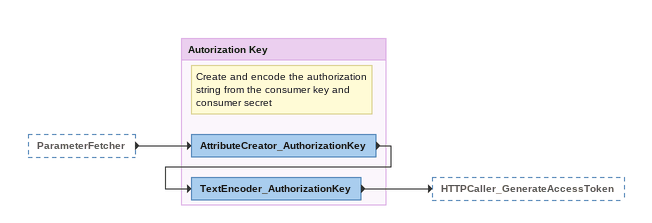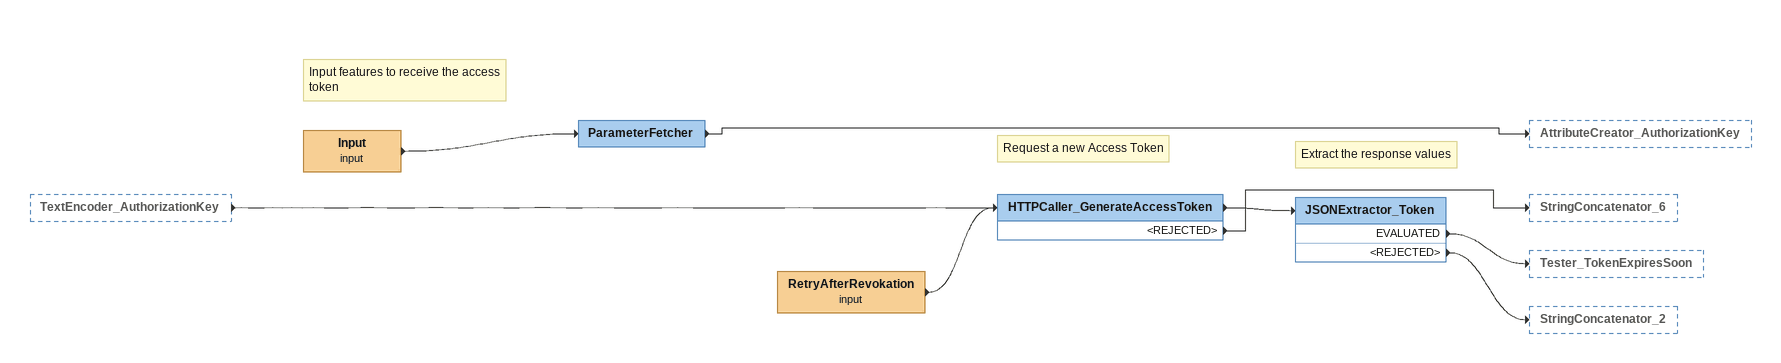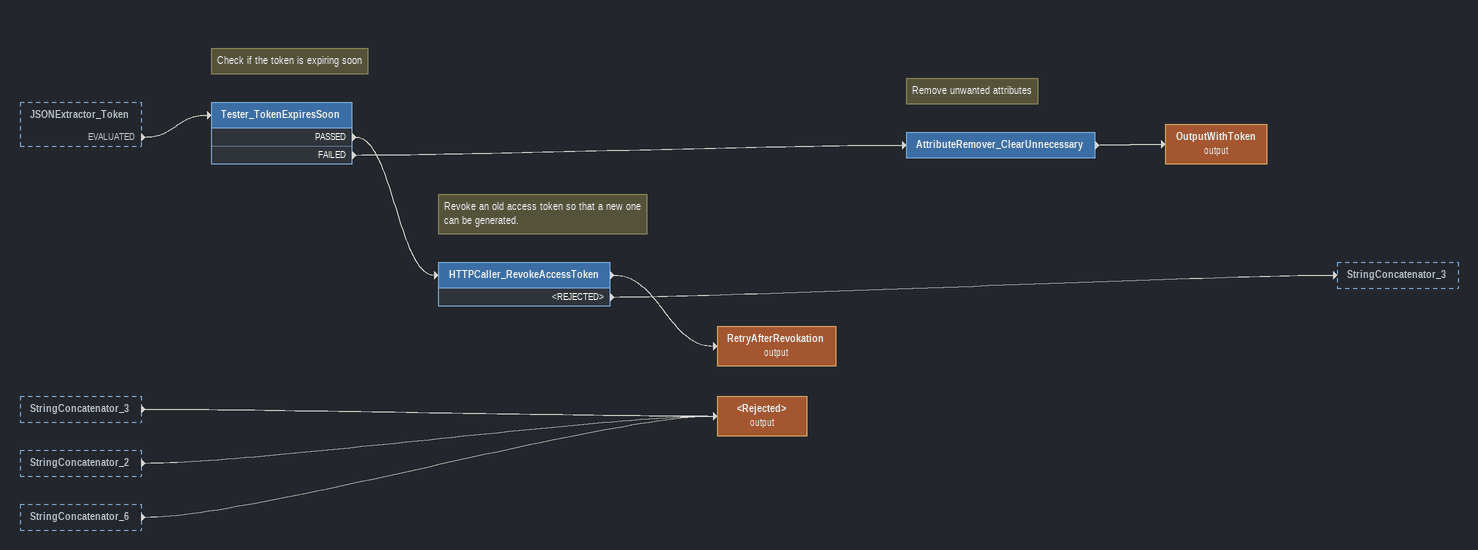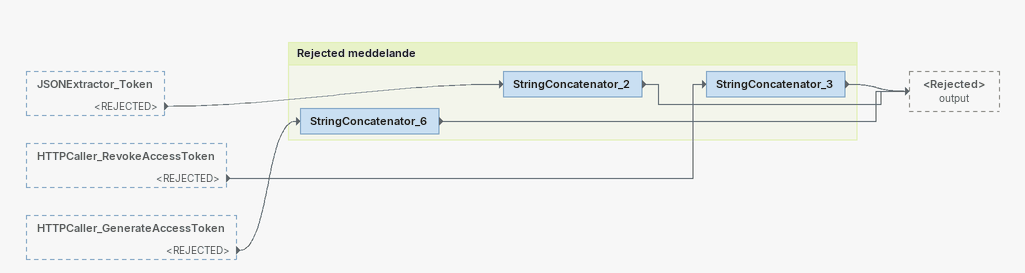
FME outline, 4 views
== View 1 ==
ParameterFetcher [outside]
    -> AttributeCreator_AuthorizationKey

Bookmark: Autorization Key
Note: Create and encode the authorization string from the consumer key and consumer secret
AttributeCreator_AuthorizationKey
    -> TextEncoder_AuthorizationKey
TextEncoder_AuthorizationKey
    -> HTTPCaller_GenerateAccessToken

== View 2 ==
TextEncoder_AuthorizationKey [outside]
    -> HTTPCaller_GenerateAccessToken
Note: Input features to receive the access token
Input (input)
    -> ParameterFetcher
ParameterFetcher
    -> AttributeCreator_AuthorizationKey
RetryAfterRevokation (input)
    -> HTTPCaller_GenerateAccessToken
Note: Request a new Access Token
HTTPCaller_GenerateAccessToken
    -> JSONExtractor_Token
    <REJECTED> -> StringConcatenator_6
Note: Extract the response values
JSONExtractor_Token
    EVALUATED -> Tester_TokenExpiresSoon
    <REJECTED> -> StringConcatenator_2

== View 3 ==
JSONExtractor_Token [outside]
    EVALUATED -> Tester_TokenExpiresSoon
StringConcatenator_3 [outside]
    -> <Rejected> (output)
StringConcatenator_2 [outside]
    -> <Rejected> (output)
StringConcatenator_6 [outside]
    -> <Rejected> (output)
Note: Check if the token is expiring soon
Tester_TokenExpiresSoon
    PASSED -> HTTPCaller_RevokeAccessToken
    FAILED -> AttributeRemover_ClearUnnecessary
Note: Remove unwanted attributes
AttributeRemover_ClearUnnecessary
    -> OutputWithToken (output)
OutputWithToken (output)
Note: Revoke an old access token so that a new one can be generated.
HTTPCaller_RevokeAccessToken
    -> RetryAfterRevokation (output)
    <REJECTED> -> StringConcatenator_3
RetryAfterRevokation (output)
<Rejected> (output)

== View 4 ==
JSONExtractor_Token [outside]
    <REJECTED> -> StringConcatenator_2
HTTPCaller_RevokeAccessToken [outside]
    <REJECTED> -> StringConcatenator_3
HTTPCaller_GenerateAccessToken [outside]
    <REJECTED> -> StringConcatenator_6

Bookmark: Rejected meddelande
StringConcatenator_3
    -> <Rejected> (output)
StringConcatenator_2
    -> <Rejected> (output)
StringConcatenator_6
    -> <Rejected> (output)
